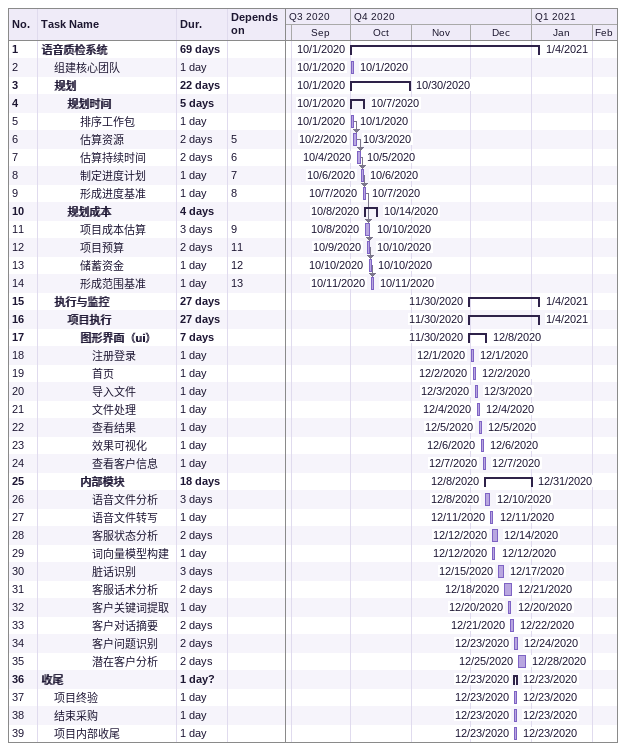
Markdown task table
| ID | Level | Task | Duration | Start | Finish | Predecessors |
|---|---|---|---|---|---|---|
| 1 | 1 | **语音质检系统** | 69d | 2020-10-01 | 2021-01-04 |  |
| 2 | 2 | 组建核心团队 | 1d | 2020-10-01 | 2020-10-01 |  |
| 3 | 2 | **规划** | 22d | 2020-10-01 | 2020-10-30 |  |
| 4 | 3 | **规划时间** | 5d | 2020-10-01 | 2020-10-07 |  |
| 5 | 4 | 排序工作包 | 1d | 2020-10-01 | 2020-10-01 |  |
| 6 | 4 | 估算资源 | 2d | 2020-10-02 | 2020-10-03 | 5 |
| 7 | 4 | 估算持续时间 | 2d | 2020-10-04 | 2020-10-05 | 6 |
| 8 | 4 | 制定进度计划 | 1d | 2020-10-06 | 2020-10-06 | 7 |
| 9 | 4 | 形成进度基准 | 1d | 2020-10-07 | 2020-10-07 | 8 |
| 10 | 3 | **规划成本** | 4d | 2020-10-08 | 2020-10-14 |  |
| 11 | 4 | 项目成本估算 | 3d | 2020-10-08 | 2020-10-10 | 9 |
| 12 | 4 | 项目预算 | 2d | 2020-10-09 | 2020-10-10 | 11 |
| 13 | 4 | 储蓄资金 | 1d | 2020-10-10 | 2020-10-10 | 12 |
| 14 | 4 | 形成范围基准 | 1d | 2020-10-11 | 2020-10-11 | 13 |
| 15 | 2 | **执行与监控** | 27d | 2020-11-30 | 2021-01-04 |  |
| 16 | 3 | **项目执行** | 27d | 2020-11-30 | 2021-01-04 |  |
| 17 | 4 | **图形界面（ui）** | 7d | 2020-11-30 | 2020-12-08 |  |
| 18 | 5 | 注册登录 | 1d | 2020-12-01 | 2020-12-01 |  |
| 19 | 5 | 首页 | 1d | 2020-12-02 | 2020-12-02 |  |
| 20 | 5 | 导入文件 | 1d | 2020-12-03 | 2020-12-03 |  |
| 21 | 5 | 文件处理 | 1d | 2020-12-04 | 2020-12-04 |  |
| 22 | 5 | 查看结果 | 1d | 2020-12-05 | 2020-12-05 |  |
| 23 | 5 | 效果可视化 | 1d | 2020-12-06 | 2020-12-06 |  |
| 24 | 5 | 查看客户信息 | 1d | 2020-12-07 | 2020-12-07 |  |
| 25 | 4 | **内部模块** | 18d | 2020-12-08 | 2020-12-31 |  |
| 26 | 5 | 语音文件分析 | 3d | 2020-12-08 | 2020-12-10 |  |
| 27 | 5 | 语音文件转写 | 1d | 2020-12-11 | 2020-12-11 |  |
| 28 | 5 | 客服状态分析 | 2d | 2020-12-12 | 2020-12-14 |  |
| 29 | 5 | 词向量模型构建 | 1d | 2020-12-12 | 2020-12-12 |  |
| 30 | 5 | 脏话识别 | 3d | 2020-12-15 | 2020-12-17 |  |
| 31 | 5 | 客服话术分析 | 2d | 2020-12-18 | 2020-12-21 |  |
| 32 | 5 | 客户关键词提取 | 1d | 2020-12-20 | 2020-12-20 |  |
| 33 | 5 | 客户对话摘要 | 2d | 2020-12-21 | 2020-12-22 |  |
| 34 | 5 | 客户问题识别 | 2d | 2020-12-23 | 2020-12-24 |  |
| 35 | 5 | 潜在客户分析 | 2d | 2020-12-25 | 2020-12-28 |  |
| 36 | 1 | **收尾** | 1d? | 2020-12-23 | 2020-12-23 |  |
| 37 | 2 | 项目终验 | 1d | 2020-12-23 | 2020-12-23 |  |
| 38 | 2 | 结束采购 | 1d | 2020-12-23 | 2020-12-23 |  |
| 39 | 2 | 项目内部收尾 | 1d | 2020-12-23 | 2020-12-23 |  |
